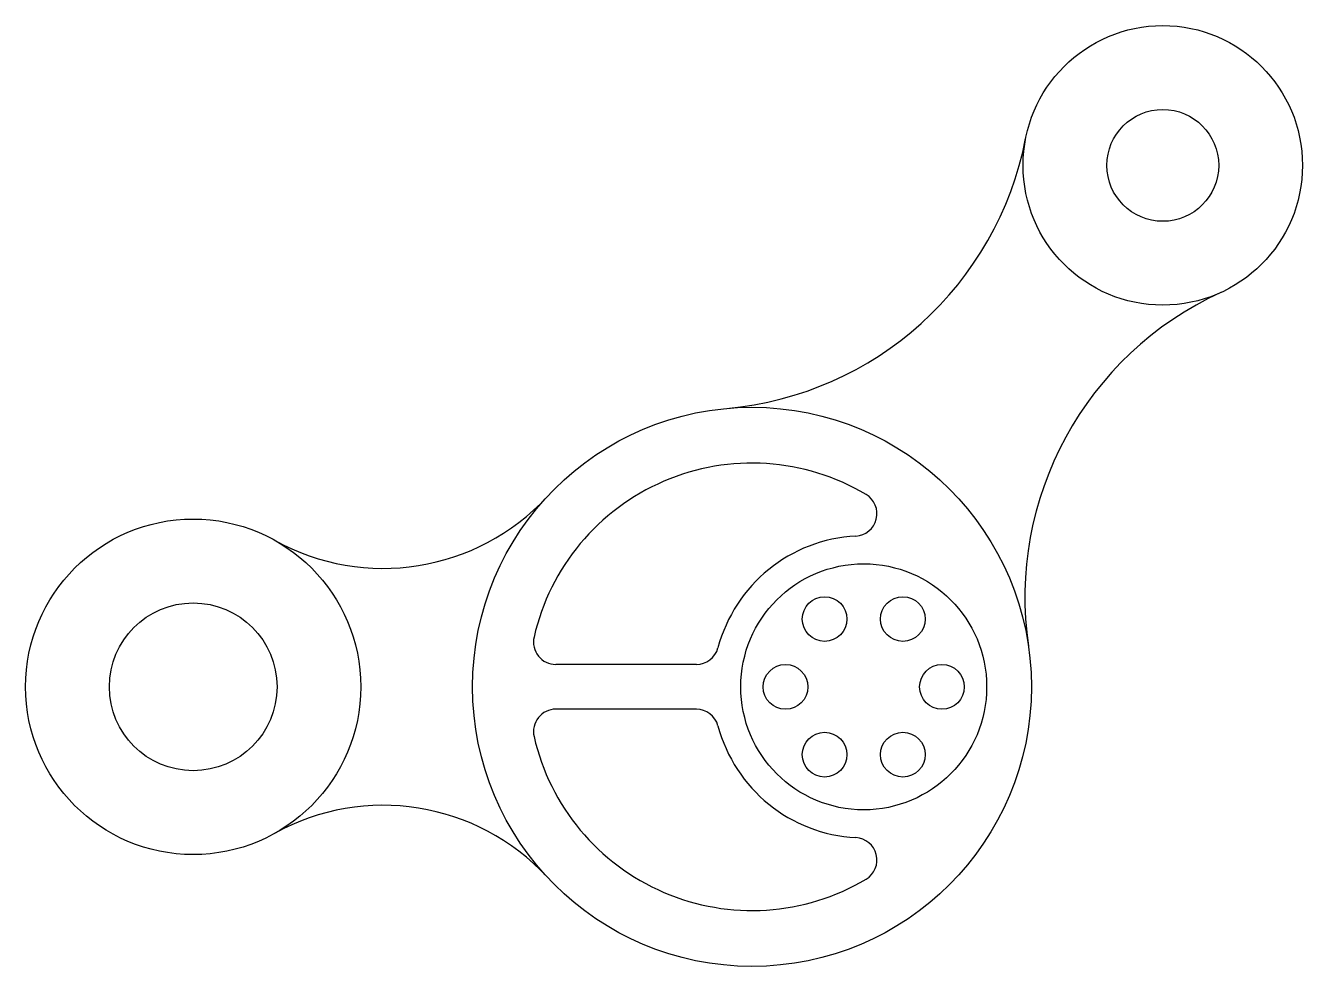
# Model space of a CAD drawing. Header units: millimetres. Extents: x 48 to 276, y 188 to 357.
import ezdxf

# ---------------------------------------------------------------- set-up
doc = ezdxf.new("R2010")
doc.units = ezdxf.units.MM
doc.layers.add('Model-Front', color=7, linetype='Continuous')

# ---------------------------------------------------------------- blocks, each defined once
blk = doc.blocks.new('*U2')
at = {"layer": 'Model-Front'}
blk.add_circle((0, 0), 4, dxfattribs=at)
blk = doc.blocks.new('*U3')
at = {"layer": 'Model-Front', "color": 0, "linetype": 'ByBlock', "lineweight": -2, "transparency": 16777216}
for p, rotation in [((417.46, 178.25), 120), ((431.46, 178.25), 59.99999999999999), ((410.46, 166.12), 180), ((417.46, 154), 239.9999999999999), ((431.46, 154), 299.9999999999999)]:
    blk.add_blockref('*U2', p, dxfattribs=dict(at, rotation=rotation))
blk.add_blockref('*U2', (438.46, 166.12), dxfattribs=at)

msp = doc.modelspace()

# ---------------------------------------------------------------- linework, layer by layer
at = {"layer": 'Model-Front'}
for p, q in [((167.69, 242.27), (142.54, 242.27)), ((167.69, 234.27), (142.54, 234.27))]:
    msp.add_line(p, q, dxfattribs=at)
for centre, radius in [((251.16, 331.52), 25), ((251.16, 331.52), 10), ((177.64, 238.27), 50), ((77.64, 238.27), 30), ((197.64, 238.27), 22), ((77.64, 238.27), 15)]:
    msp.add_circle(centre, radius, dxfattribs=at)
for centre, radius, start, end in [((167.73, 347.82), 60, 275.1662, 348.9472), ((286.48, 254.21), 60, 114.5527, 188.3337), ((177.64, 238.27), 40, 59.3084, 167.1604), ((111.64, 299.45), 40, 240.9407, 317.1666), ((196.01, 269.22), 4, 273.0048, 59.3084), ((197.64, 238.27), 27, 93.0048, 165.0448), ((142.54, 246.27), 4, 167.1604, 270), ((167.69, 246.27), 4, 270, 345.0448), ((142.54, 230.27), 4, 90, 192.8396), ((167.69, 230.27), 4, 14.9552, 90), ((197.64, 238.27), 27, 194.9552, 266.9952), ((177.64, 238.27), 40, 192.8396, 300.6916), ((111.64, 177.08), 40, 42.8334, 119.0593), ((196.01, 207.31), 4, 300.6916, 86.9952)]:
    msp.add_arc(centre, radius, start, end, dxfattribs=at)

# ---------------------------------------------------------------- block references
msp.add_blockref('*U3', (-226.82, 72.14), dxfattribs=at)

doc.saveas('drawing.dxf')
